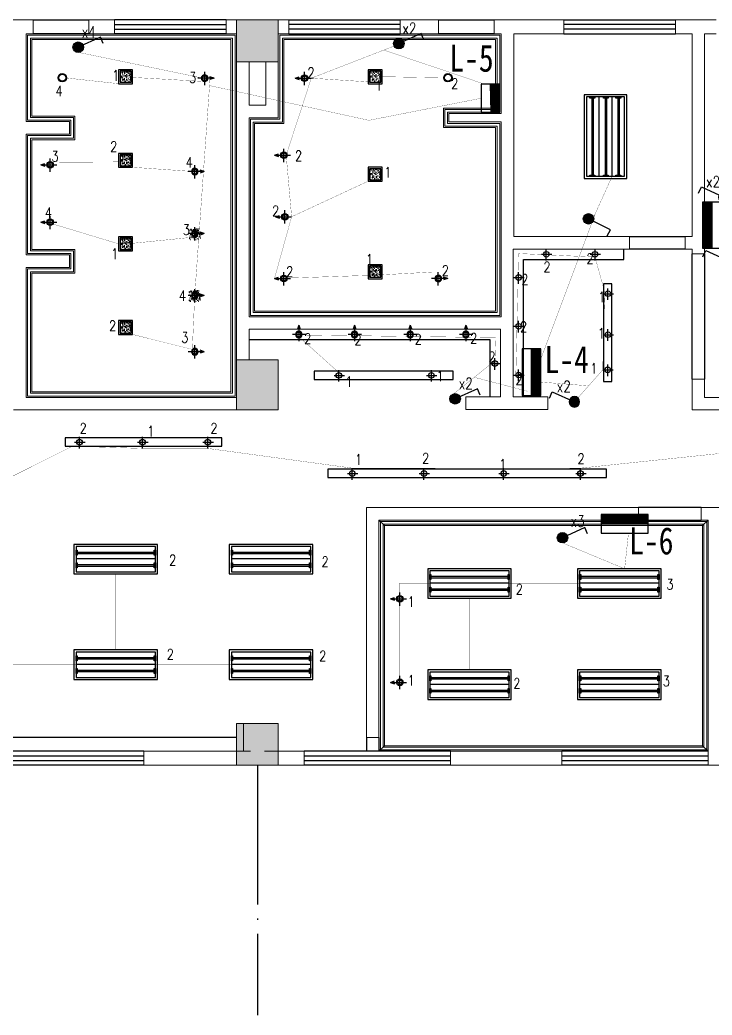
# Model space of a CAD drawing. Extents: x 1487452 to 1619693, y 165319 to 350168.
# Drawn here: x 1540450 to 1550387, y 236951 to 251239 of the extents above; entities that cross this region are included whole.
import ezdxf

# ---------------------------------------------------------------- set-up
doc = ezdxf.new("R2010")
doc.units = 0
doc.header["$LTSCALE"] = 1000
doc.header["$MEASUREMENT"] = 0
doc.linetypes.add('DOTE', pattern=[2.42, 2, -0.2, 0.02, -0.2])
doc.layers.get('0').update_dxf_attribs({"linetype": 'CONTINUOUS'})
for name, color, linetype in [('DIME', 3, 'CONTINUOUS'), ('DOTE', 1, 'DOTE'), ('EQUIP', 3, 'CONTINUOUS'), ('FIT', 1, 'CONTINUOUS'), ('G', 4, 'CONTINUOUS'), ('WINDOW', 2, 'CONTINUOUS')]:
    doc.layers.add(name, color=color, linetype=linetype)
doc.styles.add('DIM_FONT', font='SIMPLEX.shx', dxfattribs={"width": 0.8})
doc.styles.get("Standard").update_dxf_attribs({"font": 'GBENOR', "bigfont": 'GBCBIG'})

# ---------------------------------------------------------------- blocks, each defined once
blk = doc.blocks.new('$TCHSYS$WIN2D')
for p, q in [((-0.5, 0.5), (0.5, 0.5)), ((0.5, 0.1667), (-0.5, 0.1667)), ((0.5, -0.1667), (-0.5, -0.1667)), ((-0.5, -0.5), (0.5, -0.5))]:
    blk.add_line(p, q)
blk = doc.blocks.new('kjdjhkhgfdgfd')
at = {"color": 251, "extrusion": (0, 0, -1)}
blk.add_ellipse((1091006, 399928), major_axis=(0.6, 47.4), ratio=1, start_param=4.699042, end_param=10.982227, dxfattribs=at)
at = {"color": 250, "extrusion": (0, 0, -1)}
blk.add_ellipse((1091006, 399928), major_axis=(-0.7, 33.2), ratio=1, start_param=-1.549954, end_param=4.733231, dxfattribs=at)
at = {"layer": 'DIME', "color": 250, "ltscale": 0.4}
for p, q in [((1090870, 399928), (1090930, 399949)), ((1090870, 399928), (1091102, 399928)), ((1090870, 399928), (1090930, 399908)), ((1091006, 400027), (1091006, 399836))]:
    blk.add_line(p, q, dxfattribs=at)
blk = doc.blocks.new('*X24')
at = {"color": 0}
for p, q in [((-250, 33), (-183, 100)), ((-250, 68), (-218, 100)), ((-247, 0), (-147, 100)), ((-212, 0), (-112, 100)), ((-177, 0), (-77, 100)), ((-141, 0), (-41, 100)), ((-106, 0), (-6, 100)), ((-71, 0), (29, 100)), ((-35, 0), (65, 100)), ((0, 0), (100, 100)), ((35, 0), (135, 100)), ((71, 0), (171, 100)), ((106, 0), (206, 100)), ((141, 0), (241, 100)), ((177, 0), (250, 73)), ((212, 0), (250, 38)), ((247, 0), (250, 3))]:
    blk.add_line(p, q, dxfattribs=at)
blk = doc.blocks.new('_LINKPT1')
blk.add_line((0, 0), (0, 0))
blk = doc.blocks.new('M_Z1')
for p, q in [((-0.75, 0.6), (-0.75, 0)), ((0.75, 0.6), (-0.75, 0.6)), ((0.75, 0), (0.75, 0.6)), ((-0.75, 0.3), (0.75, 0.3)), ((-0.75, 0), (0.75, 0))]:
    blk.add_line(p, q)
at = {"const_width": 0.3}
blk.add_lwpolyline([(-0.75, 0.15), (0.75, 0.15)], dxfattribs=at)
for p in [(0, 0.6), (-0.75, 0.3), (0, 0), (0.75, 0.3)]:
    blk.add_blockref('_LINKPT1', p)
at = {"xscale": 0.003, "yscale": 0.003, "zscale": 0.003}
blk.add_blockref('*X24', (0, 0), dxfattribs=at)
at = {"width": 0.8, "flags": 9}
blk.add_attdef('A', (0, 0), '', height=0.00003, dxfattribs=at)
blk.add_attdef('A', (0, 0), '', height=0.00003, dxfattribs=at)
blk = doc.blocks.new('A$C6A885A18')
at = {"layer": 'EQUIP'}
blk.add_hatch(color=256, dxfattribs=at).paths.add_polyline_path([(0, 75, 1), (150, 75, 1)])
blk.add_lwpolyline([(435, 129), (394, 220), (75, 75)], dxfattribs=at)
blk.add_circle((75, 75), 75, dxfattribs=at)
blk = doc.blocks.new('A$C3A87561D')
at = {"layer": 'EQUIP'}
for p, q in [((269, 400), (0, 400)), ((0, 400), (0, 0)), ((143, 0), (134, 400)), ((269, 0), (269, 400)), ((0, 0), (269, 0))]:
    blk.add_line(p, q, dxfattribs=at)
at = {"layer": 'EQUIP', "const_width": 134}
blk.add_lwpolyline([(202, 0), (202, 400)], dxfattribs=at)
at = {"layer": 'EQUIP', "xscale": 448.0338913681917, "yscale": 448.0338913681917, "zscale": 448.0338913681917, "rotation": 90}
for p in [(134, 400), (0, 64), (269, 64)]:
    blk.add_blockref('_LINKPT1', p, dxfattribs=at)
at = {"layer": 'EQUIP', "width": 0.8, "flags": 9}
blk.add_attdef('A', (269, 64), '', height=0.0134, rotation=90, dxfattribs=at)
blk.add_attdef('A', (269, 64), '', height=0.0134, rotation=90, dxfattribs=at)

msp = doc.modelspace()

# ---------------------------------------------------------------- hatches: boundary and pattern name
at = {"lineweight": 13}
for points in [[(1543559.6, 250639.1), (1544159.6, 250639.1), (1544159.6, 251239.1), (1543559.6, 251239.1)], [(1543559.6, 245639.1), (1544159.6, 245639.1), (1544159.6, 246359.1), (1543559.6, 246359.1)], [(1543559.6, 240539.1), (1544159.6, 240539.1), (1544159.6, 241139.1), (1543559.6, 241139.1)]]:
    msp.add_hatch(color=256, dxfattribs=at).paths.add_polyline_path(points)
at = {"layer": 'DIME', "ltscale": 0.4}
h = msp.add_hatch(dxfattribs=at)
h.set_pattern_fill('AR-SAND', color=250, scale=20, style=0, double=1)
h.set_pattern_definition([(37.5, (123820.81, 20395.394), (-1.25986716, 38.5364754), [0, -30.4, 0, -34, 0, -32.5]), (7.5, (123820.81, 20395.394), (35.3955341, 56.4429213), [0, -16.4, 0, -27.4, 0, -10.5]), (327.5, (123796.21, 20395.394), (62.2828372, 0.1131811), [0, -10, 0, -36, 0, -47]), (317.5, (123796.21, 20395.394), (60.122532, 17.5535113), [0, -5, 0, -23.6, 0, -27])])
h.paths.add_polyline_path([(1541886.8, 250503.3), (1541886.8, 250343.3), (1542046.8, 250343.3), (1542046.8, 250503.3)])
h = msp.add_hatch(dxfattribs=at)
h.set_pattern_fill('AR-SAND', color=250, scale=20, style=0, double=1)
h.set_pattern_definition([(37.5, (127403.57, 20395.394), (-1.25986716, 38.5364754), [0, -30.4, 0, -34, 0, -32.5]), (7.5, (127403.57, 20395.394), (35.3955341, 56.4429213), [0, -16.4, 0, -27.4, 0, -10.5]), (327.5, (127378.97, 20395.394), (62.2828372, 0.1131811), [0, -10, 0, -36, 0, -47]), (317.5, (127378.97, 20395.394), (60.122532, 17.5535113), [0, -5, 0, -23.6, 0, -27])])
h.paths.add_polyline_path([(1545469.6, 250503.3), (1545469.6, 250343.3), (1545629.6, 250343.3), (1545629.6, 250503.3)])
h = msp.add_hatch(dxfattribs=at)
h.set_pattern_fill('AR-SAND', color=250, scale=20, style=0, double=1)
h.set_pattern_definition([(37.5, (123820.81, 19195.394), (-1.25986716, 38.5364754), [0, -30.4, 0, -34, 0, -32.5]), (7.5, (123820.81, 19195.394), (35.3955341, 56.4429213), [0, -16.4, 0, -27.4, 0, -10.5]), (327.5, (123796.21, 19195.394), (62.2828372, 0.1131811), [0, -10, 0, -36, 0, -47]), (317.5, (123796.21, 19195.394), (60.122532, 17.5535113), [0, -5, 0, -23.6, 0, -27])])
h.paths.add_polyline_path([(1541886.8, 249303.3), (1541886.8, 249143.3), (1542046.8, 249143.3), (1542046.8, 249303.3)])
h = msp.add_hatch(dxfattribs=at)
h.set_pattern_fill('AR-SAND', color=250, scale=20, style=0, double=1)
h.set_pattern_definition([(37.5, (127403.57, 18995.394), (-1.25986716, 38.5364754), [0, -30.4, 0, -34, 0, -32.5]), (7.5, (127403.57, 18995.394), (35.3955341, 56.4429213), [0, -16.4, 0, -27.4, 0, -10.5]), (327.5, (127378.97, 18995.394), (62.2828372, 0.1131811), [0, -10, 0, -36, 0, -47]), (317.5, (127378.97, 18995.394), (60.122532, 17.5535113), [0, -5, 0, -23.6, 0, -27])])
h.paths.add_polyline_path([(1545469.6, 249103.3), (1545469.6, 248943.3), (1545629.6, 248943.3), (1545629.6, 249103.3)])
h = msp.add_hatch(dxfattribs=at)
h.set_pattern_fill('AR-SAND', color=250, scale=20, style=0, double=1)
h.set_pattern_definition([(37.5, (124813.57, 18137.17), (-1.25986716, 38.5364754), [0, -30.4, 0, -34, 0, -32.5]), (7.5, (124813.57, 18137.17), (35.3955341, 56.4429213), [0, -16.4, 0, -27.4, 0, -10.5]), (327.5, (124788.97, 18137.17), (62.2828372, 0.1131811), [0, -10, 0, -36, 0, -47]), (317.5, (124788.97, 18137.17), (60.122532, 17.5535113), [0, -5, 0, -23.6, 0, -27])])
h.paths.add_polyline_path([(1542879.6, 248245.1), (1542879.6, 248085.1), (1543039.6, 248085.1), (1543039.6, 248245.1)])
h = msp.add_hatch(dxfattribs=at)
h.set_pattern_fill('AR-SAND', color=250, scale=20, style=0, double=1)
h.set_pattern_definition([(37.5, (123820.81, 17995.394), (-1.25986716, 38.5364754), [0, -30.4, 0, -34, 0, -32.5]), (7.5, (123820.81, 17995.394), (35.3955341, 56.4429213), [0, -16.4, 0, -27.4, 0, -10.5]), (327.5, (123796.21, 17995.394), (62.2828372, 0.1131811), [0, -10, 0, -36, 0, -47]), (317.5, (123796.21, 17995.394), (60.122532, 17.5535113), [0, -5, 0, -23.6, 0, -27])])
h.paths.add_polyline_path([(1541886.8, 248103.3), (1541886.8, 247943.3), (1542046.8, 247943.3), (1542046.8, 248103.3)])
h = msp.add_hatch(dxfattribs=at)
h.set_pattern_fill('AR-SAND', color=250, scale=20, style=0, double=1)
h.set_pattern_definition([(37.5, (127403.57, 17595.394), (-1.25986716, 38.5364754), [0, -30.4, 0, -34, 0, -32.5]), (7.5, (127403.57, 17595.394), (35.3955341, 56.4429213), [0, -16.4, 0, -27.4, 0, -10.5]), (327.5, (127378.97, 17595.394), (62.2828372, 0.1131811), [0, -10, 0, -36, 0, -47]), (317.5, (127378.97, 17595.394), (60.122532, 17.5535113), [0, -5, 0, -23.6, 0, -27])])
h.paths.add_polyline_path([(1545469.6, 247703.3), (1545469.6, 247543.3), (1545629.6, 247543.3), (1545629.6, 247703.3)])
h = msp.add_hatch(dxfattribs=at)
h.set_pattern_fill('AR-SAND', color=250, scale=20, style=0, double=1)
h.set_pattern_definition([(37.5, (124813.57, 17250.115), (-1.25986716, 38.5364754), [0, -30.4, 0, -34, 0, -32.5]), (7.5, (124813.57, 17250.115), (35.3955341, 56.4429213), [0, -16.4, 0, -27.4, 0, -10.5]), (327.5, (124788.97, 17250.115), (62.2828372, 0.1131811), [0, -10, 0, -36, 0, -47]), (317.5, (124788.97, 17250.115), (60.122532, 17.5535113), [0, -5, 0, -23.6, 0, -27])])
h.paths.add_polyline_path([(1542879.6, 247358), (1542879.6, 247198), (1543039.6, 247198), (1543039.6, 247358)])
h = msp.add_hatch(dxfattribs=at)
h.set_pattern_fill('AR-SAND', color=250, scale=20, style=0, double=1)
h.set_pattern_definition([(37.5, (123820.81, 16795.394), (-1.25986716, 38.5364754), [0, -30.4, 0, -34, 0, -32.5]), (7.5, (123820.81, 16795.394), (35.3955341, 56.4429213), [0, -16.4, 0, -27.4, 0, -10.5]), (327.5, (123796.21, 16795.394), (62.2828372, 0.1131811), [0, -10, 0, -36, 0, -47]), (317.5, (123796.21, 16795.394), (60.122532, 17.5535113), [0, -5, 0, -23.6, 0, -27])])
h.paths.add_polyline_path([(1541886.8, 246903.3), (1541886.8, 246743.3), (1542046.8, 246743.3), (1542046.8, 246903.3)])
at = {"layer": 'EQUIP'}
msp.add_hatch(color=256, dxfattribs=at).paths.add_polyline_path([(1548164.7, 243805.2, 1), (1548314.7, 243805.2, 1)])

# ---------------------------------------------------------------- linework, layer by layer
at = {"lineweight": 13}
for p, q in [((1540639.4, 251239.1), (1540149.6, 251239.1)), ((1540639.4, 251239.1), (1540639.4, 251039.1)), ((1541809.6, 251239.1), (1541439.6, 251239.1)), ((1541439.6, 251039.1), (1541439.6, 251239.1)), ((1541809.6, 251039.1), (1541809.6, 251239.1)), ((1543409.6, 251239.1), (1543409.6, 251039.1)), ((1543409.6, 251239.1), (1543559.6, 251239.1)), ((1544159.6, 251239.1), (1543559.6, 251239.1)), ((1543559.6, 251239.1), (1543559.6, 250639.1)), ((1543759.6, 251239.1), (1544309.6, 251239.1)), ((1544159.6, 250639.1), (1544159.6, 251239.1)), ((1544309.6, 251239.1), (1544309.6, 251039.1)), ((1545909.6, 251239.1), (1545909.6, 251039.1)), ((1545909.6, 251239.1), (1546459.6, 251239.1)), ((1546459.6, 251039.1), (1546459.6, 251239.1)), ((1547259.6, 251239.1), (1547259.6, 251039.1)), ((1548259.9, 251239.1), (1547259.6, 251239.1)), ((1548259.9, 251239.1), (1548259.9, 251039.1)), ((1549859.9, 251239.1), (1549859.9, 251039.1)), ((1549859.9, 251239.1), (1550444.9, 251239.1)), ((1540539.6, 251039.1), (1540639.4, 251039.1)), ((1540539.6, 251039.1), (1540539.6, 249779.1)), ((1541809.6, 251039.1), (1541439.6, 251039.1)), ((1543409.6, 251039.1), (1543559.6, 251039.1)), ((1544159.6, 251039.1), (1544309.6, 251039.1)), ((1545909.6, 251039.1), (1546459.6, 251039.1)), ((1547259.6, 251039.1), (1547359.6, 251039.1)), ((1547359.6, 251039.1), (1547359.6, 249894.1)), ((1547539.6, 251039.1), (1547539.6, 248129.1)), ((1548259.9, 251039.1), (1547539.6, 251039.1)), ((1549859.9, 251039.1), (1550099.9, 251039.1)), ((1550099.9, 251039.1), (1550099.9, 248129.1)), ((1550279.9, 247879.1), (1550279.9, 251039.1)), ((1550444.9, 251039.1), (1550279.9, 251039.1)), ((1543559.6, 250639.1), (1544159.6, 250639.1)), ((1543559.6, 250639.1), (1543559.6, 246359.1)), ((1543739.6, 250639.1), (1543739.6, 250013.1)), ((1543979.6, 250639.1), (1543979.6, 250013.1)), ((1544159.6, 250639.1), (1544159.6, 249833.1)), ((1543979.6, 250013.1), (1543739.6, 250013.1)), ((1546609.6, 249894.1), (1546609.6, 249774.1)), ((1546609.6, 249894.1), (1547359.6, 249894.1)), ((1541159.6, 249779.1), (1540539.6, 249779.1)), ((1541159.6, 249779.1), (1541159.6, 249599.1)), ((1543739.6, 249833.1), (1543739.6, 246977.6)), ((1544159.6, 249833.1), (1543739.6, 249833.1)), ((1546609.6, 249774.1), (1547359.6, 249774.1)), ((1547359.6, 249774.1), (1547359.6, 246977.6)), ((1541159.6, 249599.1), (1540539.6, 249599.1)), ((1540539.6, 249599.1), (1540539.6, 247864.1)), ((1547539.6, 248129.1), (1549199.9, 248129.1)), ((1549199.9, 248129.1), (1549199.9, 247949.1)), ((1549999.9, 248129.1), (1549999.9, 247949.1)), ((1549999.9, 248129.1), (1550099.9, 248129.1)), ((1547529.6, 245827.6), (1547529.6, 247949.1)), ((1547529.6, 247949.1), (1549199.9, 247949.1)), ((1549999.9, 247949.1), (1550099.9, 247949.1)), ((1550099.9, 247879.1), (1550099.9, 247949.1)), ((1541159.6, 247864.1), (1540539.6, 247864.1)), ((1541159.6, 247864.1), (1541159.6, 247684.1)), ((1550099.9, 247879.1), (1550279.9, 247879.1)), ((1540539.6, 247684.1), (1540539.6, 245819.1)), ((1541159.6, 247684.1), (1540539.6, 247684.1)), ((1547359.6, 246977.6), (1543739.6, 246977.6)), ((1543739.6, 246797.6), (1543739.6, 246359.1)), ((1547349.6, 246797.6), (1543739.6, 246797.6)), ((1547349.6, 245827.6), (1547349.6, 246797.6)), ((1544159.6, 246359.1), (1543559.6, 246359.1)), ((1543559.6, 246359.1), (1543559.6, 245639.1)), ((1544159.6, 245639.1), (1544159.6, 246359.1)), ((1550099.9, 246079.1), (1550099.9, 245639.1)), ((1550099.9, 246079.1), (1550279.9, 246079.1)), ((1550279.9, 246079.1), (1550279.9, 245819.1)), ((1543559.6, 245819.1), (1540539.6, 245819.1)), ((1546849.6, 245647.6), (1546849.6, 245827.6)), ((1547349.6, 245827.6), (1546849.6, 245827.6)), ((1548029.6, 245827.6), (1547529.6, 245827.6)), ((1548029.6, 245647.6), (1548029.6, 245827.6)), ((1551709.6, 245819.1), (1550279.9, 245819.1)), ((1543559.6, 245639.1), (1540359.6, 245639.1)), ((1543559.6, 245639.1), (1544159.6, 245639.1)), ((1548029.6, 245647.6), (1546849.6, 245647.6)), ((1551709.6, 245639.1), (1550099.9, 245639.1)), ((1549329.6, 244239.1), (1545424.6, 244239.1)), ((1545424.6, 244239.1), (1545424.6, 240939.1)), ((1549329.6, 244239.1), (1549329.6, 244059.1)), ((1550609.6, 244239.1), (1550229.6, 244239.1)), ((1550229.6, 244239.1), (1550229.6, 244059.1)), ((1549329.6, 244059.1), (1545604.6, 244059.1)), ((1545604.6, 244059.1), (1545604.6, 240939.1)), ((1550329.6, 244059.1), (1550229.6, 244059.1)), ((1550329.6, 244059.1), (1550329.6, 240739.1)), ((1544159.6, 241139.1), (1543559.6, 241139.1)), ((1543559.6, 241139.1), (1543559.6, 240539.1)), ((1543659.6, 241139.1), (1543659.6, 240739.1)), ((1544159.6, 240539.1), (1544159.6, 241139.1)), ((1545604.6, 240939.1), (1545424.6, 240939.1)), ((1542229.6, 240739.1), (1542229.6, 240539.1)), ((1543759.6, 240739.1), (1542229.6, 240739.1)), ((1544529.6, 240739.1), (1543959.6, 240739.1)), ((1544529.6, 240539.1), (1544529.6, 240739.1)), ((1546629.6, 240739.1), (1546629.6, 240539.1)), ((1548229.6, 240739.1), (1546629.6, 240739.1)), ((1548229.6, 240539.1), (1548229.6, 240739.1)), ((1550329.6, 240739.1), (1550329.6, 240539.1)), ((1542229.6, 240539.1), (1543859.6, 240539.1)), ((1543559.6, 240539.1), (1544159.6, 240539.1)), ((1543859.6, 240539.1), (1544529.6, 240539.1)), ((1546629.6, 240539.1), (1548229.6, 240539.1)), ((1550329.6, 240539.1), (1551909.6, 240539.1))]:
    msp.add_line(p, q, dxfattribs=at)
at = {"color": 251, "lineweight": 13}
for p, q in [((1543559.6, 251239.1), (1543559.6, 250369.8)), ((1540619.6, 250959.1), (1540619.6, 249859.1)), ((1543479.6, 250959.1), (1540619.6, 250959.1)), ((1543479.6, 250959.1), (1543479.6, 245899.1)), ((1544239.6, 250959.1), (1544239.6, 249753.1)), ((1544239.6, 250959.1), (1547279.6, 250959.1)), ((1547279.6, 250959.1), (1547279.6, 249974.1)), ((1546529.6, 249974.1), (1547279.6, 249974.1)), ((1546529.6, 249974.1), (1546529.6, 249694.1)), ((1541239.6, 249859.1), (1540619.6, 249859.1)), ((1541239.6, 249859.1), (1541239.6, 249519.1)), ((1543819.6, 249753.1), (1543819.6, 247057.6)), ((1544239.6, 249753.1), (1543819.6, 249753.1)), ((1546529.6, 249694.1), (1547279.6, 249694.1)), ((1547279.6, 249694.1), (1547279.6, 247057.6)), ((1541239.6, 249519.1), (1540619.6, 249519.1)), ((1540619.6, 249519.1), (1540619.6, 247944.1)), ((1541239.6, 247944.1), (1540619.6, 247944.1)), ((1541239.6, 247944.1), (1541239.6, 247604.1)), ((1541239.6, 247604.1), (1540619.6, 247604.1)), ((1540619.6, 247604.1), (1540619.6, 245899.1)), ((1547279.6, 247057.6), (1543819.6, 247057.6)), ((1543479.6, 245899.1), (1540619.6, 245899.1)), ((1550249.6, 243979.1), (1545684.6, 243979.1)), ((1545684.6, 243979.1), (1545684.6, 240819.1)), ((1550249.6, 243979.1), (1550249.6, 240819.1)), ((1550249.6, 240819.1), (1545684.6, 240819.1))]:
    msp.add_line(p, q, dxfattribs=at)
at = {"color": 250, "lineweight": 13}
for p, q in [((1540559.6, 251019.1), (1540559.6, 249799.1)), ((1543539.6, 251019.1), (1540559.6, 251019.1)), ((1540599.6, 250979.1), (1540599.6, 249839.1)), ((1543499.6, 250979.1), (1540599.6, 250979.1)), ((1543499.6, 250979.1), (1543499.6, 245879.1)), ((1543539.6, 251019.1), (1543539.6, 245839.1)), ((1544179.6, 251019.1), (1544179.6, 249813.1)), ((1544179.6, 251019.1), (1547339.6, 251019.1)), ((1544219.6, 250979.1), (1544219.6, 249773.1)), ((1544219.6, 250979.1), (1547299.6, 250979.1)), ((1547299.6, 250979.1), (1547299.6, 249954.1)), ((1547339.6, 251019.1), (1547339.6, 249914.1)), ((1546549.6, 249954.1), (1546549.6, 249714.1)), ((1546549.6, 249954.1), (1547299.6, 249954.1)), ((1546589.6, 249914.1), (1546589.6, 249754.1)), ((1546589.6, 249914.1), (1547339.6, 249914.1)), ((1541179.6, 249799.1), (1540559.6, 249799.1)), ((1541219.6, 249839.1), (1540599.6, 249839.1)), ((1541179.6, 249799.1), (1541179.6, 249579.1)), ((1541219.6, 249839.1), (1541219.6, 249539.1)), ((1544179.6, 249813.1), (1543759.6, 249813.1)), ((1543759.6, 249813.1), (1543759.6, 246997.6)), ((1544219.6, 249773.1), (1543799.6, 249773.1)), ((1543799.6, 249773.1), (1543799.6, 247037.6)), ((1546589.6, 249754.1), (1547339.6, 249754.1)), ((1547339.6, 249754.1), (1547339.6, 246997.6)), ((1546549.6, 249714.1), (1547299.6, 249714.1)), ((1547299.6, 249714.1), (1547299.6, 247037.6)), ((1541179.6, 249579.1), (1540559.6, 249579.1)), ((1540559.6, 249579.1), (1540559.6, 247884.1)), ((1541219.6, 249539.1), (1540599.6, 249539.1)), ((1540599.6, 249539.1), (1540599.6, 247924.1)), ((1541219.6, 247924.1), (1540599.6, 247924.1)), ((1541219.6, 247924.1), (1541219.6, 247624.1)), ((1541179.6, 247884.1), (1540559.6, 247884.1)), ((1541179.6, 247884.1), (1541179.6, 247664.1)), ((1541179.6, 247664.1), (1540559.6, 247664.1)), ((1540559.6, 247664.1), (1540559.6, 245839.1)), ((1541219.6, 247624.1), (1540599.6, 247624.1)), ((1540599.6, 247624.1), (1540599.6, 245879.1)), ((1547299.6, 247037.6), (1543799.6, 247037.6)), ((1547339.6, 246997.6), (1543759.6, 246997.6)), ((1543539.6, 245839.1), (1540559.6, 245839.1)), ((1543499.6, 245879.1), (1540599.6, 245879.1)), ((1545624.6, 244039.1), (1545624.6, 240759.1)), ((1550309.6, 244039.1), (1545624.6, 244039.1)), ((1550309.6, 244039.1), (1550309.6, 240759.1)), ((1545664.6, 243999.1), (1545664.6, 240799.1)), ((1550269.6, 243999.1), (1545664.6, 243999.1)), ((1550269.6, 243999.1), (1550269.6, 240799.1)), ((1550309.6, 240759.1), (1545624.6, 240759.1)), ((1550269.6, 240799.1), (1545664.6, 240799.1))]:
    msp.add_line(p, q, dxfattribs=at)
at = {"layer": 'DIME', "color": 251, "ltscale": 0.4}
for p, q in [((1540639.4, 251239.1), (1541439.6, 251239.1)), ((1546459.6, 251239.1), (1547259.6, 251239.1)), ((1541439.6, 251039.1), (1540639.4, 251039.1)), ((1547259.6, 251039.1), (1546459.6, 251039.1)), ((1548767.6, 248994.2), (1548767.6, 250134.2)), ((1548952.4, 248994.2), (1548952.4, 250134.2)), ((1549199.9, 248129.1), (1549999.9, 248129.1)), ((1549118.3, 247799.1), (1549118.3, 247949.1)), ((1549999.9, 247949.1), (1549199.9, 247949.1)), ((1547679.6, 245827.6), (1547679.6, 247799.1)), ((1547679.6, 247799.1), (1549118.3, 247799.1)), ((1550099.9, 246079.1), (1550099.9, 247879.1)), ((1550279.9, 247879.1), (1550279.9, 246079.1)), ((1547199.6, 246647.6), (1543739.6, 246647.6)), ((1547199.6, 245827.6), (1547199.6, 246647.6)), ((1550229.6, 244239.1), (1549329.6, 244239.1)), ((1549329.6, 244059.1), (1550229.6, 244059.1)), ((1542395.9, 243499.7), (1541255.9, 243499.7)), ((1544625.2, 243499.7), (1543485.2, 243499.7)), ((1547474.9, 243151.1), (1546334.9, 243151.1)), ((1549625.5, 243151.1), (1548485.5, 243151.1)), ((1542395.9, 241984.3), (1541255.9, 241984.3)), ((1544625.2, 241984.3), (1543485.2, 241984.3)), ((1547474.9, 241697.3), (1546334.9, 241697.3)), ((1549625.5, 241697.3), (1548485.5, 241697.3)), ((1543559.6, 240939.1), (1535909.6, 240939.1))]:
    msp.add_line(p, q, dxfattribs=at)
at = {"layer": 'DIME', "color": 2, "ltscale": 0.4}
for p, q in [((1543409.6, 251239.1), (1541809.6, 251239.1)), ((1544309.6, 251239.1), (1545909.6, 251239.1)), ((1548259.9, 251239.1), (1549859.9, 251239.1)), ((1541809.6, 251172.4), (1543409.6, 251172.4)), ((1541809.6, 251105.7), (1543409.6, 251105.7)), ((1543409.6, 251039.1), (1541809.6, 251039.1)), ((1545909.6, 251172.4), (1544309.6, 251172.4)), ((1545909.6, 251105.7), (1544309.6, 251105.7)), ((1544309.6, 251039.1), (1545909.6, 251039.1)), ((1549859.9, 251172.4), (1548259.9, 251172.4)), ((1549859.9, 251105.7), (1548259.9, 251105.7)), ((1548259.9, 251039.1), (1549859.9, 251039.1))]:
    msp.add_line(p, q, dxfattribs=at)
at = {"layer": 'DIME', "color": 250, "ltscale": 0.4}
for p, q in [((1548658.6, 250117.5), (1548658.6, 249010.9)), ((1548678.6, 250117.5), (1548678.6, 249010.9)), ((1548851.1, 250117.5), (1548851.1, 249010.9)), ((1548871.1, 250117.5), (1548871.1, 249010.9)), ((1549031.9, 250117.5), (1549031.9, 249010.9)), ((1549051.9, 250117.5), (1549051.9, 249010.9)), ((1548007.1, 247785), (1548007.1, 247951.8)), ((1548707.1, 247785), (1548707.1, 247951.8)), ((1547937.8, 247874.4), (1548086.8, 247874.4)), ((1548637.8, 247874.4), (1548786.8, 247874.4)), ((1547609.5, 247451.7), (1547609.5, 247618.5)), ((1547540.1, 247541), (1547689.2, 247541)), ((1548891.9, 247218.6), (1548891.9, 247385.3)), ((1548822.6, 247307.9), (1548971.7, 247307.9)), ((1547609.5, 246751.7), (1547609.5, 246918.5)), ((1547540.1, 246841), (1547689.2, 246841)), ((1548891.9, 246630), (1548891.9, 246796.7)), ((1548822.6, 246719.3), (1548971.7, 246719.3)), ((1547268.9, 246216.2), (1547268.9, 246382.9)), ((1545029, 246045.7), (1545029, 246212.5)), ((1546357, 246045.7), (1546357, 246212.5)), ((1547199.6, 246305.5), (1547348.6, 246305.5)), ((1547609.5, 246051.7), (1547609.5, 246218.5)), ((1548819.3, 246215.6), (1548968.4, 246215.6)), ((1548888.6, 246126.3), (1548888.6, 246293)), ((1544959.7, 246135), (1545108.8, 246135)), ((1546287.7, 246135), (1546436.8, 246135)), ((1547540.1, 246141), (1547689.2, 246141)), ((1541304.8, 245086.8), (1541304.8, 245253.6)), ((1542209.1, 245086.8), (1542209.1, 245253.6)), ((1543147.5, 245086.8), (1543147.5, 245253.6)), ((1541235.4, 245176.2), (1541384.5, 245176.2)), ((1542139.8, 245176.2), (1542288.9, 245176.2)), ((1543078.1, 245176.2), (1543227.2, 245176.2)), ((1545221.6, 244637.3), (1545221.6, 244804.1)), ((1546250.8, 244637.3), (1546250.8, 244804.1)), ((1547394.5, 244637.3), (1547394.5, 244804.1)), ((1548498.2, 244637.3), (1548498.2, 244804.1)), ((1545152.3, 244726.7), (1545301.3, 244726.7)), ((1546181.5, 244726.7), (1546330.5, 244726.7)), ((1547325.2, 244726.7), (1547474.3, 244726.7)), ((1548428.9, 244726.7), (1548577.9, 244726.7)), ((1545684.6, 243979.1), (1545604.6, 244059.1)), ((1550249.6, 243979.1), (1550329.6, 244059.1)), ((1541272.6, 243599.3), (1542379.3, 243599.3)), ((1541272.6, 243579.3), (1542379.3, 243579.3)), ((1543501.8, 243599.3), (1544608.5, 243599.3)), ((1543501.8, 243579.3), (1544608.5, 243579.3)), ((1541272.6, 243418.5), (1542379.3, 243418.5)), ((1541272.6, 243398.5), (1542379.3, 243398.5)), ((1543501.8, 243418.5), (1544608.5, 243418.5)), ((1543501.8, 243398.5), (1544608.5, 243398.5)), ((1546351.6, 243250.6), (1547458.2, 243250.6)), ((1546351.6, 243230.6), (1547458.2, 243230.6)), ((1548502.2, 243250.6), (1549608.9, 243250.6)), ((1548502.2, 243230.6), (1549608.9, 243230.6)), ((1546351.6, 243069.8), (1547458.2, 243069.8)), ((1546351.6, 243049.8), (1547458.2, 243049.8)), ((1548502.2, 243069.8), (1549608.9, 243069.8)), ((1548502.2, 243049.8), (1549608.9, 243049.8)), ((1541272.6, 242083.8), (1542379.3, 242083.8)), ((1541272.6, 242063.8), (1542379.3, 242063.8)), ((1543501.8, 242083.8), (1544608.5, 242083.8)), ((1543501.8, 242063.8), (1544608.5, 242063.8)), ((1541272.6, 241903.1), (1542379.3, 241903.1)), ((1543501.8, 241903.1), (1544608.5, 241903.1)), ((1541272.6, 241883.1), (1542379.3, 241883.1)), ((1543501.8, 241883.1), (1544608.5, 241883.1)), ((1546351.6, 241796.8), (1547458.2, 241796.8)), ((1546351.6, 241776.8), (1547458.2, 241776.8)), ((1548502.2, 241796.8), (1549608.9, 241796.8)), ((1548502.2, 241776.8), (1549608.9, 241776.8)), ((1546351.6, 241616), (1547458.2, 241616)), ((1548502.2, 241616), (1549608.9, 241616)), ((1546351.6, 241596), (1547458.2, 241596)), ((1548502.2, 241596), (1549608.9, 241596)), ((1545424.6, 240939.1), (1545424.6, 240739.1)), ((1545604.6, 240939.1), (1545604.6, 240739.1)), ((1545684.6, 240819.1), (1545604.6, 240739.1)), ((1550249.6, 240819.1), (1550329.6, 240739.1))]:
    msp.add_line(p, q, dxfattribs=at)
at = {"layer": 'DIME', "color": 4, "ltscale": 0.4, "const_width": 3}
for points in [[(1542066.8, 246723.3), (1542925.3, 246508.2), (1542959.6, 247282.9), (1543178.3, 250382.1), (1541293.1, 250772.4)], [(1546360.1, 247618.4), (1545581.7, 247575.4), (1544104.2, 247525.9), (1544350.5, 248412.9), (1544272.8, 249297.1), (1544633.3, 250402.4), (1545823.1, 250864.1)], [(1545673.9, 250806.2), (1547129.2, 250314.1)], [(1541118, 250405.3), (1541866.8, 250323.3)], [(1542066.8, 250413.7), (1543102.6, 250355)], [(1544633.3, 250402.4), (1545488.3, 250346.7)], [(1545649.6, 250423.3), (1546544, 250409.2)], [(1543172.3, 250296.2), (1545460.2, 249797.2), (1547070.8, 250114.1)], [(1540915.1, 249194.5), (1541876.3, 249200.5)], [(1542066.8, 249123.3), (1542912.3, 249064.4)], [(1544350.5, 248412.9), (1545449.6, 248923.3)], [(1548952.4, 248994.2), (1548685.1, 248403.1)], [(1548714.2, 248467.4), (1547928.4, 246371.9)], [(1540837.1, 248335.5), (1541866.8, 248023.3)], [(1542066.8, 248031.5), (1542959.6, 248122.1)], [(1547569.5, 246141), (1547612.3, 247884.7), (1548707.1, 247834.4), (1548851.9, 247307.9), (1548822.6, 246719.3), (1548819.3, 246215.6), (1548410.7, 245756.2)], [(1546357, 246175), (1545029, 246175), (1544420.2, 246722.2)], [(1544485.8, 246715.5), (1547280.6, 246677.9), (1547268.9, 246345.5), (1546676.3, 245870.4)], [(1546972.6, 246108), (1547732.5, 245909)], [(1548615, 245985.9), (1547928.4, 246039.2)], [(1544055.2, 243285), (1544055.2, 241984.3), (1536255.3, 241984.3), (1536412.4, 245527.7), (1537700.9, 245760.2)], [(1554763.8, 245277.4), (1553411.5, 245188.1), (1552149.3, 245188.1), (1548498.2, 244804.1), (1547394.5, 244789.1), (1546250.8, 244804.1), (1545221.6, 244804.1), (1543147.5, 245086.8), (1542209.1, 245086.8), (1541201.8, 245118.7), (1539999.8, 244514.5), (1539999.8, 245342.2), (1538661.9, 244747.3), (1537723.6, 244747.3), (1536819.2, 244796.6)], [(1549132, 243359.8), (1549186.6, 243870.2)], [(1548240.2, 243730.2), (1549132, 243359.8), (1549132, 243151.1), (1545900.4, 243151.1), (1545900.4, 241745.8)], [(1541825.9, 242193.1), (1541825.9, 243285)], [(1546904.9, 242936.3), (1546904.9, 241906)], [(1549055.5, 242936.3), (1549055.5, 241906)]]:
    msp.add_lwpolyline(points, dxfattribs=at)
at = {"layer": 'DIME', "color": 251, "ltscale": 0.4}
for points in [[(1541866.8, 250323.3), (1542066.8, 250323.3), (1542066.8, 250523.3), (1541866.8, 250523.3)], [(1545449.6, 250323.3), (1545649.6, 250323.3), (1545649.6, 250523.3), (1545449.6, 250523.3)], [(1549161.1, 248964.2), (1549161.1, 250164.2), (1548552.6, 250164.2), (1548552.6, 248964.2)], [(1549131.1, 248994.2), (1549131.1, 250134.2), (1548582.6, 250134.2), (1548582.6, 248994.2)], [(1541866.8, 249123.3), (1542066.8, 249123.3), (1542066.8, 249323.3), (1541866.8, 249323.3)], [(1545449.6, 248923.3), (1545649.6, 248923.3), (1545649.6, 249123.3), (1545449.6, 249123.3)], [(1541866.8, 247923.3), (1542066.8, 247923.3), (1542066.8, 248123.3), (1541866.8, 248123.3)], [(1545449.6, 247523.3), (1545649.6, 247523.3), (1545649.6, 247723.3), (1545449.6, 247723.3)], [(1548829.8, 247449.1), (1548829.8, 246049.1), (1548949.8, 246049.1), (1548949.8, 247449.1)], [(1541866.8, 246723.3), (1542066.8, 246723.3), (1542066.8, 246923.3), (1541866.8, 246923.3)], [(1544672, 246077.5), (1546672.2, 246077.5), (1546672.2, 246197.5), (1544672, 246197.5)], [(1541099.2, 245118.7), (1543349.3, 245118.7), (1543349.3, 245238.7), (1541099.2, 245238.7)], [(1544869.3, 244669.1), (1548869.2, 244669.1), (1548869.2, 244789.1), (1544869.3, 244789.1)], [(1542425.9, 243708.5), (1541225.9, 243708.5), (1541225.9, 243285), (1542425.9, 243285)], [(1542395.9, 243678.5), (1541255.9, 243678.5), (1541255.9, 243315), (1542395.9, 243315)], [(1544655.2, 243708.5), (1543455.2, 243708.5), (1543455.2, 243285), (1544655.2, 243285)], [(1544625.2, 243678.5), (1543485.2, 243678.5), (1543485.2, 243315), (1544625.2, 243315)], [(1547504.9, 243359.8), (1546304.9, 243359.8), (1546304.9, 242936.3), (1547504.9, 242936.3)], [(1547474.9, 243329.8), (1546334.9, 243329.8), (1546334.9, 242966.3), (1547474.9, 242966.3)], [(1549655.5, 243359.8), (1548455.5, 243359.8), (1548455.5, 242936.3), (1549655.5, 242936.3)], [(1549625.5, 243329.8), (1548485.5, 243329.8), (1548485.5, 242966.3), (1549625.5, 242966.3)], [(1542425.9, 242193.1), (1541225.9, 242193.1), (1541225.9, 241769.6), (1542425.9, 241769.6)], [(1544655.2, 242193.1), (1543455.2, 242193.1), (1543455.2, 241769.6), (1544655.2, 241769.6)], [(1542395.9, 242163.1), (1541255.9, 242163.1), (1541255.9, 241799.6), (1542395.9, 241799.6)], [(1544625.2, 242163.1), (1543485.2, 242163.1), (1543485.2, 241799.6), (1544625.2, 241799.6)], [(1547504.9, 241906), (1546304.9, 241906), (1546304.9, 241482.6), (1547504.9, 241482.6)], [(1549655.5, 241906), (1548455.5, 241906), (1548455.5, 241482.6), (1549655.5, 241482.6)], [(1547474.9, 241876), (1546334.9, 241876), (1546334.9, 241512.6), (1547474.9, 241512.6)], [(1549625.5, 241876), (1548485.5, 241876), (1548485.5, 241512.6), (1549625.5, 241512.6)]]:
    msp.add_lwpolyline(points, close=True, dxfattribs=at)
at = {"layer": 'DIME', "color": 250, "ltscale": 0.4}
for points in [[(1541886.8, 250343.3), (1542046.8, 250343.3), (1542046.8, 250503.3), (1541886.8, 250503.3)], [(1545469.6, 250343.3), (1545629.6, 250343.3), (1545629.6, 250503.3), (1545469.6, 250503.3)], [(1548703.7, 250117.5), (1548633.5, 250117.5), (1548633.5, 250134.2), (1548703.7, 250134.2)], [(1548896.2, 250117.5), (1548826, 250117.5), (1548826, 250134.2), (1548896.2, 250134.2)], [(1549077, 250117.5), (1549006.8, 250117.5), (1549006.8, 250134.2), (1549077, 250134.2)], [(1541886.8, 249143.3), (1542046.8, 249143.3), (1542046.8, 249303.3), (1541886.8, 249303.3)], [(1545469.6, 248943.3), (1545629.6, 248943.3), (1545629.6, 249103.3), (1545469.6, 249103.3)], [(1548703.7, 248994.2), (1548633.5, 248994.2), (1548633.5, 249010.9), (1548703.7, 249010.9)], [(1548896.2, 248994.2), (1548826, 248994.2), (1548826, 249010.9), (1548896.2, 249010.9)], [(1549077, 248994.2), (1549006.8, 248994.2), (1549006.8, 249010.9), (1549077, 249010.9)], [(1541886.8, 247943.3), (1542046.8, 247943.3), (1542046.8, 248103.3), (1541886.8, 248103.3)], [(1545469.6, 247543.3), (1545629.6, 247543.3), (1545629.6, 247703.3), (1545469.6, 247703.3)], [(1541886.8, 246743.3), (1542046.8, 246743.3), (1542046.8, 246903.3), (1541886.8, 246903.3)], [(1541272.6, 243624.4), (1541272.6, 243554.1), (1541255.9, 243554.1), (1541255.9, 243624.4)], [(1542395.9, 243624.4), (1542395.9, 243554.1), (1542379.3, 243554.1), (1542379.3, 243624.4)], [(1543501.8, 243624.4), (1543501.8, 243554.1), (1543485.2, 243554.1), (1543485.2, 243624.4)], [(1544625.2, 243624.4), (1544625.2, 243554.1), (1544608.5, 243554.1), (1544608.5, 243624.4)], [(1541272.6, 243443.6), (1541272.6, 243373.4), (1541255.9, 243373.4), (1541255.9, 243443.6)], [(1542395.9, 243443.6), (1542395.9, 243373.4), (1542379.3, 243373.4), (1542379.3, 243443.6)], [(1543501.8, 243443.6), (1543501.8, 243373.4), (1543485.2, 243373.4), (1543485.2, 243443.6)], [(1544625.2, 243443.6), (1544625.2, 243373.4), (1544608.5, 243373.4), (1544608.5, 243443.6)], [(1546351.6, 243275.7), (1546351.6, 243205.5), (1546334.9, 243205.5), (1546334.9, 243275.7)], [(1547474.9, 243275.7), (1547474.9, 243205.5), (1547458.2, 243205.5), (1547458.2, 243275.7)], [(1548502.2, 243275.7), (1548502.2, 243205.5), (1548485.5, 243205.5), (1548485.5, 243275.7)], [(1549625.5, 243275.7), (1549625.5, 243205.5), (1549608.9, 243205.5), (1549608.9, 243275.7)], [(1546351.6, 243094.9), (1546351.6, 243024.7), (1546334.9, 243024.7), (1546334.9, 243094.9)], [(1547474.9, 243094.9), (1547474.9, 243024.7), (1547458.2, 243024.7), (1547458.2, 243094.9)], [(1548502.2, 243094.9), (1548502.2, 243024.7), (1548485.5, 243024.7), (1548485.5, 243094.9)], [(1549625.5, 243094.9), (1549625.5, 243024.7), (1549608.9, 243024.7), (1549608.9, 243094.9)], [(1541272.6, 242108.9), (1541272.6, 242038.7), (1541255.9, 242038.7), (1541255.9, 242108.9)], [(1542395.9, 242108.9), (1542395.9, 242038.7), (1542379.3, 242038.7), (1542379.3, 242108.9)], [(1543501.8, 242108.9), (1543501.8, 242038.7), (1543485.2, 242038.7), (1543485.2, 242108.9)], [(1544625.2, 242108.9), (1544625.2, 242038.7), (1544608.5, 242038.7), (1544608.5, 242108.9)], [(1541272.6, 241928.2), (1541272.6, 241857.9), (1541255.9, 241857.9), (1541255.9, 241928.2)], [(1542395.9, 241928.2), (1542395.9, 241857.9), (1542379.3, 241857.9), (1542379.3, 241928.2)], [(1543501.8, 241928.2), (1543501.8, 241857.9), (1543485.2, 241857.9), (1543485.2, 241928.2)], [(1544625.2, 241928.2), (1544625.2, 241857.9), (1544608.5, 241857.9), (1544608.5, 241928.2)], [(1546351.6, 241821.9), (1546351.6, 241751.7), (1546334.9, 241751.7), (1546334.9, 241821.9)], [(1547474.9, 241821.9), (1547474.9, 241751.7), (1547458.2, 241751.7), (1547458.2, 241821.9)], [(1548502.2, 241821.9), (1548502.2, 241751.7), (1548485.5, 241751.7), (1548485.5, 241821.9)], [(1549625.5, 241821.9), (1549625.5, 241751.7), (1549608.9, 241751.7), (1549608.9, 241821.9)], [(1546351.6, 241641.1), (1546351.6, 241570.9), (1546334.9, 241570.9), (1546334.9, 241641.1)], [(1547474.9, 241641.1), (1547474.9, 241570.9), (1547458.2, 241570.9), (1547458.2, 241641.1)], [(1548502.2, 241641.1), (1548502.2, 241570.9), (1548485.5, 241570.9), (1548485.5, 241641.1)], [(1549625.5, 241641.1), (1549625.5, 241570.9), (1549608.9, 241570.9), (1549608.9, 241641.1)]]:
    msp.add_lwpolyline(points, close=True, dxfattribs=at)
at = {"layer": 'DIME', "color": 251, "ltscale": 0.4}
for centre in [(1541058.1, 250408.4), (1546594, 250408.4)]:
    msp.add_circle(centre, 60, dxfattribs=at)
at = {"layer": 'DIME', "color": 250, "ltscale": 0.4}
for centre, radius in [((1541058.1, 250408.4), 50), ((1546594, 250408.4), 50), ((1548007.1, 247874.4), 40), ((1548707.1, 247874.4), 40), ((1547609.5, 247541), 40), ((1548891.9, 247307.9), 40), ((1547609.5, 246841), 40), ((1548891.9, 246719.3), 40), ((1547268.9, 246305.5), 40), ((1547609.5, 246141), 40), ((1548888.6, 246215.6), 40), ((1545029, 246135), 40), ((1546357, 246135), 40), ((1541304.8, 245176.2), 40), ((1542209.1, 245176.2), 40), ((1543147.5, 245176.2), 40), ((1545221.6, 244726.7), 40), ((1546250.8, 244726.7), 40), ((1547394.5, 244726.7), 40), ((1548498.2, 244726.7), 40)]:
    msp.add_circle(centre, radius, dxfattribs=at)
at = {"layer": 'DOTE', "linetype": 'DOTE'}
msp.add_line((1543859.6, 240539.1), (1543859.6, 238028.1), dxfattribs=at)
at = {"layer": 'DOTE', "color": 3, "linetype": 'DOTE'}
msp.add_line((1543859.6, 238028.1), (1543859.6, 236951.4), dxfattribs=at)
at = {"layer": 'EQUIP'}
msp.add_lwpolyline([(1548599.7, 243858.9), (1548558.4, 243950), (1548239.7, 243805.2)], dxfattribs=at)
msp.add_circle((1548239.7, 243805.2), 75, dxfattribs=at)

# ---------------------------------------------------------------- block references
at = {"layer": 'DIME', "color": 250}
for p, rotation in [((2634108.3, 650330.7), 180), ((2633965.3, 648989.3), 180), ((2633965.3, 648098.2), 180), ((2637462.5, 647454.1), 180), ((2633965.3, 647211.1), 180), ((1144525.1, 1337727.9), 270), ((1145325.1, 1337727.9), 270), ((1146125.1, 1337727.9), 270), ((1146925.1, 1337727.9), 270), ((2633965.3, 646403.7), 180)]:
    msp.add_blockref('kjdjhkhgfdgfd', p, dxfattribs=dict(at, rotation=rotation))
at = {"layer": 'DIME', "color": 250, "xscale": -1, "rotation": 180}
for p in [(453531, 650330.7), (453233.9, 649225.4), (449878.8, 649086.6), (453248.1, 648341.2), (453233.9, 647454.1), (454898.9, 642856.4), (454898.9, 641656.4)]:
    msp.add_blockref('kjdjhkhgfdgfd', p, dxfattribs=at)
at = {"layer": 'EQUIP', "yscale": 448.0338913695886, "zscale": 448.0338913682378}
for p, xscale, rotation in [((1550254, 248290.9), -448.0338913667947, 270), ((1547928.4, 246181.8), 448.0338913667947, 90), ((1549132, 244139.1), 448.0338913667947, 180)]:
    msp.add_blockref('M_Z1', p, dxfattribs=dict(at, xscale=xscale, rotation=rotation))
at = {"layer": 'EQUIP', "xscale": -1, "rotation": 180}
msp.add_blockref('kjdjhkhgfdgfd', (449878.8, 648263.8), dxfattribs=at)
at = {"layer": 'FIT', "color": 1, "ltscale": 0.4}
msp.add_blockref('A$C3A87561D', (1547070.8, 249914.1), dxfattribs=at)
at = {"layer": 'G', "color": 1, "ltscale": 0.4}
for p in [(1545814.9, 250823.3), (1541211.6, 250772.2), (1546623.1, 245723.7)]:
    msp.add_blockref('A$C6A885A18', p, dxfattribs=at)
at = {"layer": 'G', "color": 1, "ltscale": 0.4, "xscale": -1}
for p in [(1550629, 248620.7), (1550689, 247710.7), (1548485.7, 245681.2)]:
    msp.add_blockref('A$C6A885A18', p, dxfattribs=at)
at = {"layer": 'G', "color": 1, "ltscale": 0.4, "rotation": 309.2086583828889}
msp.add_blockref('A$C6A885A18', (1548507.3, 248393.6), dxfattribs=at)
at = {"layer": 'WINDOW', "linetype": 'Continuous', "xscale": 2100, "yscale": -200, "zscale": 2100, "rotation": 180}
for p in [(1541179.6, 240639.1), (1545579.6, 240639.1), (1549279.6, 240639.1)]:
    msp.add_blockref('$TCHSYS$WIN2D', p, dxfattribs=at)

# ---------------------------------------------------------------- texts
at = {"layer": 'EQUIP', "width": 204.162, "style": 'DIM_FONT'}
for s, insert, char_height, attachment_point in [('x2', (1546143.8, 251198.7), 160, 3), ('x4', (1541540.5, 251147.6), 160, 3), ('1', (1541773.5, 250515.3), 150, 1), ('3', (1542878.5, 250486.6), 150, 1), ('2', (1544577.3, 250553.4), 150, 1), ('1', (1545549.8, 250375.2), 150, 1), ('2', (1546641.5, 250399.2), 150, 1), ('4', (1540961, 250291.9), 150, 1), ('2', (1541745.8, 249494.1), 150, 1), ('3', (1540901.1, 249355.6), 150, 1), ('2', (1544398.4, 249362.7), 150, 1), ('4', (1542828.5, 249268.7), 150, 1), ('1', (1545681.3, 249127.2), 150, 1), ('x2', (1550300.1, 248996.2), 160, 1), ('4', (1540805.7, 248543.5), 150, 1), ('2', (1544069.3, 248570.7), 150, 1), ('3', (1542787.4, 248301.1), 150, 1), ('1', (1541758.5, 247955.4), 150, 1), ('1', (1545418.3, 247876.9), 150, 1), ('2', (1547965, 247766), 150, 1), ('2', (1548584.1, 247886.6), 150, 1), ('2', (1544272.3, 247698.7), 150, 1), ('2', (1546507.7, 247714.1), 150, 1), ('2', (1547647.5, 247587.7), 150, 1), ('4', (1542732.6, 247353.9), 150, 1), ('1', (1548754.8, 247336), 150, 1), ('2', (1541728.3, 246922.8), 150, 1), ('2', (1547628.7, 246907.7), 150, 1), ('3', (1542766, 246754.4), 150, 1), ('1', (1548746.4, 246814.7), 150, 1), ('2', (1544531.2, 246737.2), 150, 1), ('2', (1545254.4, 246720), 150, 1), ('2', (1546116.4, 246727.6), 150, 1), ('2', (1546913.5, 246741.3), 150, 1), ('2', (1547175.7, 246475.9), 150, 1), ('1', (1546433.8, 246201.6), 150, 1), ('1', (1548637.3, 246310.3), 150, 1), ('1', (1545123.7, 246120.8), 150, 1), ('x2', (1546952, 246099.2), 160, 3), ('2', (1547565.3, 246151.8), 150, 1), ('x2', (1548156.8, 246056.7), 160, 1), ('2', (1541307, 245451.4), 150, 1), ('1', (1542276.4, 245409.9), 150, 1), ('2', (1543183.6, 245451.4), 150, 1), ('1', (1545260.6, 245003.6), 150, 1), ('2', (1546224.3, 245020.4), 150, 1), ('1', (1547332.8, 244933.4), 150, 1), ('2', (1548454.6, 245013.4), 150, 1), ('x3', (1548356.2, 244122.4), 160, 1), ('2', (1542591.1, 243558.4), 150, 1), ('2', (1544780.6, 243535.9), 150, 1), ('3', (1549729.6, 243209.9), 150, 1), ('2', (1547569.6, 243140.4), 150, 1), ('1', (1546017.1, 242960.4), 150, 1), ('2', (1542557.2, 242205.2), 150, 1), ('2', (1544746.7, 242182.6), 150, 1), ('1', (1546017.1, 241831), 150, 1), ('2', (1547532.6, 241789.6), 150, 1), ('3', (1549677.9, 241822.2), 150, 1)]:
    msp.add_mtext(s, dxfattribs=dict(at, insert=insert, char_height=char_height, attachment_point=attachment_point))
at = {"layer": 'EQUIP', "color": 1, "char_height": 390, "width": 3398.72, "attachment_point": 1, "style": 'DIM_FONT'}
for s, insert in [('{\\fNSimSun|b0|i0|c134|p49;L-5}', (1546614.2, 250885.5)), ('{\\fNSimSun|b0|i0|c134|p49;L-4}', (1547981.6, 246558)), ('{\\fNSimSun|b0|i0|c134|p49;L-6}', (1549196.3, 243954.8))]:
    msp.add_mtext(s, dxfattribs=dict(at, insert=insert))

doc.saveas('drawing.dxf')
